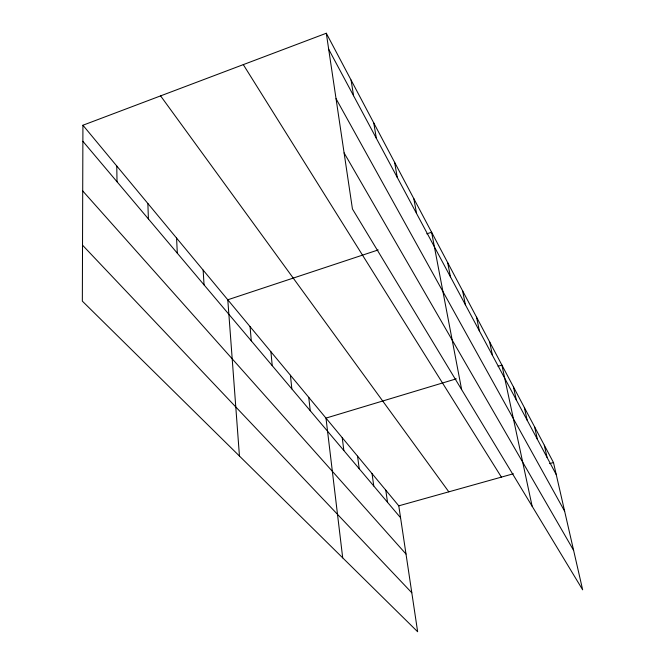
<?xml version="1.0" encoding="UTF-8"?>
<svg xmlns="http://www.w3.org/2000/svg" width="665" height="665" viewBox="0 0 665 665"><rect width="100%" height="100%" fill="white"/><g stroke="black" fill="none" stroke-linecap="round" stroke-linejoin="round"><path stroke-width="1" d="M82.926 125.236L82.344 301.137L417.645 631.75L398.784 505.832L82.926 125.236L326.307 33.25L553.48 462.549L582.656 589.813L352.442 208.985L326.307 33.25M378.194 249.94L227.787 299.782L239.45 456.049M426.78 233.839L431.61 232.243L461.643 389.632M456.29 378.842L325.983 418.102L342.708 557.869M498.06 366.257L501.909 365.093L532.133 506.24M398.784 505.832L513.363 473.771M549.606 463.63L553.48 462.549M82.526 245.177L411.801 592.773M82.709 190.93L406.007 554.036M82.876 141.296L400.571 517.752M160.589 95.876L448.817 491.834M243.299 64.621L501.402 477.121M344.096 152.883L573.621 550.371M336.033 98.669L564.643 511.219M328.676 49.218L556.239 474.577M544.294 445.193L547.079 457.445M534.594 426.855L537.395 439.349M524.336 407.462L527.145 420.189M513.455 386.914L516.281 399.881M489.639 341.893L492.474 355.376M476.556 317.18L479.39 330.921M462.591 290.78L465.409 304.803M447.636 262.534L450.446 276.831M413.821 198.636L416.564 213.49M394.603 162.31L397.279 177.455M373.755 122.917L376.365 138.345M351.078 80.058L353.581 95.76M385.767 490.147L387.529 502.299M372.043 473.613L373.763 485.99M357.554 456.148L359.233 468.767M342.226 437.678L343.855 450.546M308.751 397.338L310.247 410.729M290.422 375.26L291.844 388.917M270.904 351.743L272.234 365.675M250.073 326.64L251.287 340.854M203.133 270.073L204.055 284.894M176.574 238.07L177.314 253.199M147.871 203.49L148.395 218.935M116.766 166.001L117.023 181.761"/></g></svg>
